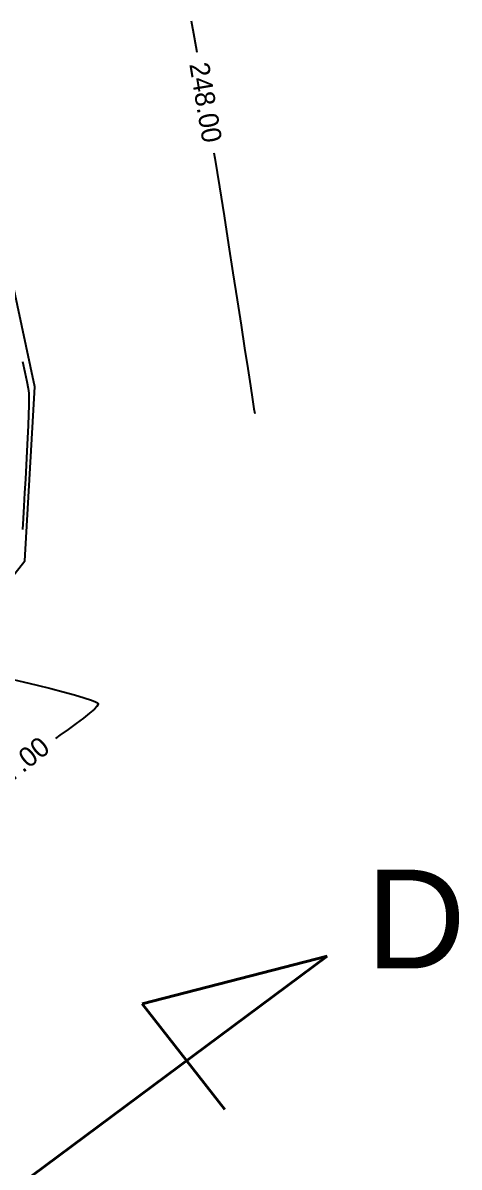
# Model space of a CAD drawing. Header units: metres. Extents: x 708931 to 723899, y 5405153 to 5413472.
# Drawn here: x 710455.6 to 710543.8, y 5412050.5 to 5412281.9 of the extents above; entities that cross this region are included whole.
import ezdxf

# ---------------------------------------------------------------- set-up
doc = ezdxf.new("R2010")
doc.units = ezdxf.units.M
doc.header["$LTSCALE"] = 12.7
doc.header["$MEASUREMENT"] = 0
doc.linetypes.add('ACAD_ISO08W100', pattern=[36, 24, -3, 6, -3])
doc.layers.add('CONT-MNR1', color=251, linetype='Continuous')
doc.layers.add('contornos2', color=7, linetype='Continuous')
doc.layers.add('corte', color=214, linetype='ACAD_ISO08W100', lineweight=40)

msp = doc.modelspace()

# ---------------------------------------------------------------- linework, layer by layer
at = {"layer": 'CONT-MNR1', "flags": 128}
for points, elevation in [([(710489.59, 5412282.32), (710490.22, 5412279.04), (710490.77, 5412276.03)], 248), ([(710494.21, 5412255.65), (710494.39, 5412254.55), (710495.32, 5412248.74), (710496.25, 5412242.88), (710497.17, 5412237.05), (710498.06, 5412231.36), (710498.91, 5412225.91), (710499.7, 5412220.79), (710500.42, 5412216.12), (710501.05, 5412212), (710501.59, 5412208.51), (710502.01, 5412205.78), (710502.3, 5412203.89), (710502.45, 5412202.95)], 248), ([(710455.56, 5412213.42), (710456.03, 5412211.25), (710456.4, 5412209.42), (710456.66, 5412207.98), (710456.79, 5412207.02), (710456.82, 5412206.04), (710456.81, 5412204.57), (710456.76, 5412202.69), (710456.68, 5412200.46), (710456.56, 5412197.96), (710456.43, 5412195.27), (710456.28, 5412192.47), (710456.12, 5412189.63), (710455.96, 5412186.84), (710455.8, 5412184.15), (710455.65, 5412181.66), (710455.5, 5412179.44)], 247), ([(710452.79, 5412149.3), (710455.65, 5412148.64), (710458.49, 5412147.96), (710461.23, 5412147.28), (710463.77, 5412146.63), (710466.05, 5412146), (710467.98, 5412145.43), (710469.47, 5412144.94), (710470.29, 5412144.6), (710470.67, 5412144.39), (710470.8, 5412144.28), (710470.82, 5412144.22), (710470.82, 5412144.16), (710470.77, 5412144), (710470.56, 5412143.68), (710470.05, 5412143.14), (710469.09, 5412142.29), (710467.85, 5412141.3), (710466.38, 5412140.2), (710464.77, 5412139.02), (710463.08, 5412137.82), (710462.18, 5412137.19)], 247)]:
    msp.add_lwpolyline(points, dxfattribs=dict(at, elevation=elevation))
at = {"layer": 'contornos2', "color": 30}
msp.add_lwpolyline([(710080.34, 5411971.64), (710103.94, 5411962.9), (710142.97, 5411964.63), (710165.66, 5411963.68), (710193.89, 5411969.39), (710215.78, 5411986.64), (710230.3, 5412006.37), (710258.88, 5412026.29), (710272.09, 5412049.72), (710299.28, 5412082.67), (710363.13, 5412095.59), (710390.6, 5412102.77), (710421.45, 5412134.07), (710428.83, 5412151.02), (710444.93, 5412159.07), (710456, 5412173.14), (710458.01, 5412208.32), (710450.08, 5412245.32), (710450.08, 5412245.32), (710458.34, 5412346.91)], dxfattribs=at)
at = {"layer": 'corte', "color": 6, "elevation": -5}
msp.add_lwpolyline([(710437.2, 5412033.68), (710517.11, 5412093.17), (710479.68, 5412083.47), (710496.41, 5412062.16)], dxfattribs=at)

# ---------------------------------------------------------------- texts
at = {"layer": 'CONT-MNR1', "char_height": 4, "attachment_point": 5}
for s, insert, rotation in [('{248.00}', (710492.53, 5412265.85, 248), 279.6226), ('{247.00}', (710453.77, 5412131.17, 247), 38.5887)]:
    msp.add_mtext(s, dxfattribs=dict(at, insert=insert, rotation=rotation))
at = {"layer": 'corte', "insert": (710524.92, 5412110.66, -5), "char_height": 20, "width": 758.2044, "attachment_point": 1}
msp.add_mtext('{\\fArial|b0|i0|c0|p34;D}', dxfattribs=at)

doc.saveas('drawing.dxf')
